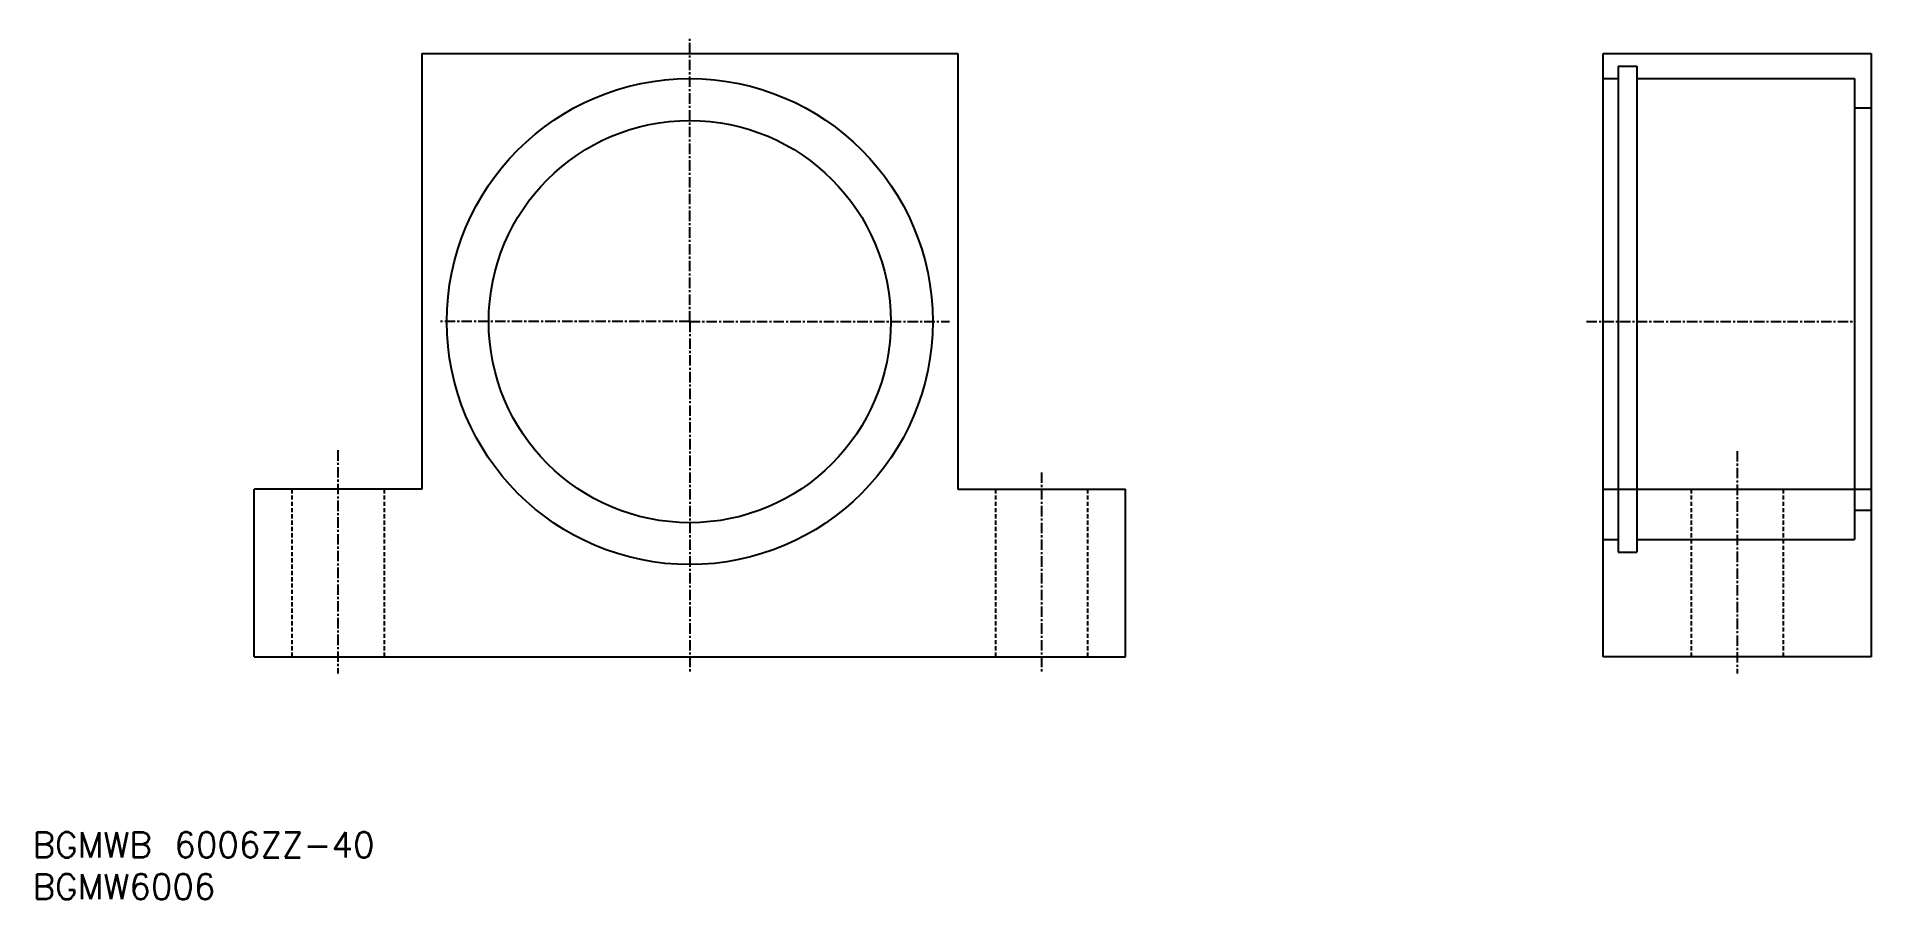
# Model space of a CAD drawing. Extents: x 45 to 264, y 37 to 140.
import ezdxf
from ezdxf.enums import TextEntityAlignment as Align

# ---------------------------------------------------------------- set-up
doc = ezdxf.new("R2010")
doc.units = 0
doc.linetypes.add('CENTER', pattern=[2, 1.25, -0.25, 0.25, -0.25])
doc.linetypes.add('DASHED', pattern=[0.75, 0.5, -0.25])
doc.layers.get('0').update_dxf_attribs({"linetype": 'CONTINUOUS'})
doc.layers.add('CENTER', color=1, linetype='CENTER')
doc.styles.get("Standard").update_dxf_attribs({"font": 'txt.shx', "bigfont": 'extfont.shx'})

msp = doc.modelspace()

# ---------------------------------------------------------------- linework, layer by layer
at = {"color": 7, "linetype": 'CONTINUOUS'}
for p, q in [((91.26, 138.24), (91.26, 86.24)), ((91.26, 138.24), (155.26, 138.24)), ((155.26, 138.24), (155.26, 86.24)), ((232.31, 66.24), (232.31, 138.24)), ((232.31, 138.24), (264.31, 138.24)), ((264.31, 138.24), (264.31, 66.24)), ((234.11, 136.74), (234.11, 78.74)), ((234.11, 136.74), (236.31, 136.74)), ((236.31, 136.74), (236.31, 78.74)), ((232.31, 135.24), (234.11, 135.24)), ((236.31, 135.24), (262.31, 135.24)), ((262.31, 135.24), (262.31, 80.24)), ((262.31, 131.74), (264.31, 131.74)), ((71.26, 66.24), (71.26, 86.24)), ((91.26, 86.24), (71.26, 86.24)), ((155.26, 86.24), (175.26, 86.24)), ((175.26, 66.24), (175.26, 86.24)), ((232.31, 86.24), (264.31, 86.24)), ((262.31, 83.74), (264.31, 83.74)), ((232.31, 80.24), (234.11, 80.24)), ((236.31, 80.24), (262.31, 80.24)), ((234.11, 78.74), (236.31, 78.74)), ((71.26, 66.24), (175.26, 66.24)), ((264.31, 66.24), (232.31, 66.24))]:
    msp.add_line(p, q, dxfattribs=at)
at = {"color": 3, "linetype": 'DASHED'}
for p, q in [((75.76, 86.24), (75.76, 66.24)), ((86.76, 86.24), (86.76, 66.24)), ((159.76, 86.24), (159.76, 66.24)), ((170.76, 86.24), (170.76, 66.24)), ((242.81, 86.24), (242.81, 66.24)), ((253.81, 86.24), (253.81, 66.24))]:
    msp.add_line(p, q, dxfattribs=at)
at = {"color": 7, "linetype": 'CONTINUOUS'}
for radius in [29, 24]:
    msp.add_circle((123.26, 106.24), radius, dxfattribs=at)
at = {"layer": 'CENTER', "color": 1, "linetype": 'CENTER'}
for p, q in [((123.26, 106.24), (123.26, 140.24)), ((123.26, 106.24), (93.26, 106.24)), ((123.26, 106.24), (123.26, 64.24)), ((123.26, 106.24), (154.26, 106.24)), ((230.31, 106.24), (262.31, 106.24)), ((81.26, 90.88), (81.26, 64.24)), ((248.31, 90.79), (248.31, 64.24)), ((165.26, 88.24), (165.26, 64.24))]:
    msp.add_line(p, q, dxfattribs=at)

# ---------------------------------------------------------------- texts
at = {"color": 7, "linetype": 'CONTINUOUS'}
for s, p in [('BGMWB 6006ZZ-40', (44.78, 43.8)), ('BGMW6006', (44.78, 38.8))]:
    msp.add_text(s, height=3, dxfattribs=at).set_placement(p, align=Align.MIDDLE_LEFT)

doc.saveas('drawing.dxf')
